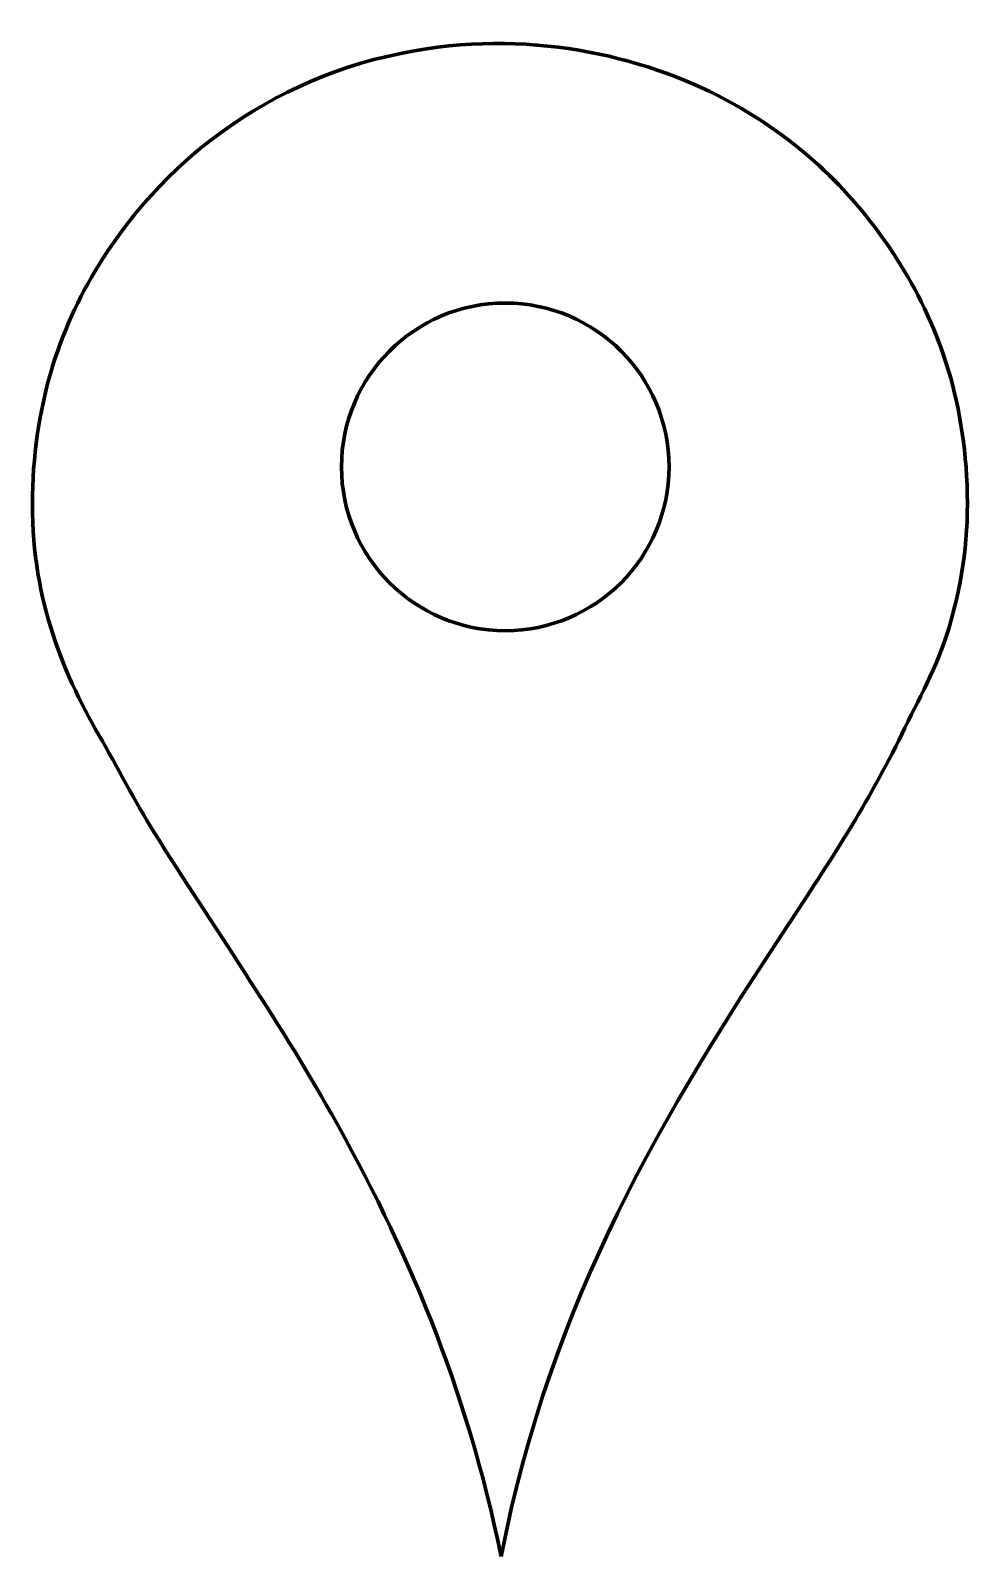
# Model space of a CAD drawing. Header units: inches. Extents: x -527 to 523, y 0 to 1708.
import ezdxf

# ---------------------------------------------------------------- set-up
doc = ezdxf.new("R2010")
doc.units = ezdxf.units.IN
doc.header["$MEASUREMENT"] = 0
doc.layers.add('ceco.net 339', color=7, linetype='Continuous')

msp = doc.modelspace()

# ---------------------------------------------------------------- linework, layer by layer
at = {"layer": 'ceco.net 339', "lineweight": 100}
for points, knots in [([(0, 0), (-38.8, 190.3), (-107.1, 348.7), (-189.9, 495.4), (-251.3, 604.3), (-322.4, 704.8), (-388.3, 810.4), (-410.2, 845.6), (-429.2, 882.9), (-450.3, 919.4), (-492.5, 992.6), (-526.8, 1077.4), (-524.6, 1187.4), (-522.5, 1294.8), (-491.4, 1381), (-446.6, 1451.5), (-372.8, 1567.5), (-249.4, 1662.5), (-83.7, 1687.5), (51.8, 1707.9), (178.8, 1673.4), (268.9, 1620.8), (342.5, 1577.7), (399.5, 1520.2), (442.8, 1452.5), (488, 1381.8), (519.2, 1298.2), (521.8, 1189.2), (523.1, 1133.4), (514, 1081.7), (501.1, 1038.8), (488, 995.4), (467.1, 959.1), (448.4, 920.4), (412, 844.7), (366.4, 775.4), (320.6, 706), (184.1, 499.4), (56.1, 288.7), (0, 0)], [0, 0, 0, 0, 1, 1, 1, 2, 2, 2, 3, 3, 3, 4, 4, 4, 5, 5, 5, 6, 6, 6, 7, 7, 7, 8, 8, 8, 9, 9, 9, 10, 10, 10, 11, 11, 11, 12, 12, 12, 13, 13, 13, 13]), ([(4.6, 1402.9), (105.9, 1402.9), (187.9, 1320.8), (187.9, 1219.6), (187.9, 1118.3), (105.9, 1036.2), (4.6, 1036.2), (-96.6, 1036.2), (-178.7, 1118.3), (-178.7, 1219.6), (-178.7, 1320.8), (-96.6, 1402.9), (4.6, 1402.9)], [0, 0, 0, 0, 1, 1, 1, 2, 2, 2, 3, 3, 3, 4, 4, 4, 4])]:
    msp.add_open_spline(points, degree=3, knots=knots, dxfattribs=at)

doc.saveas('drawing.dxf')
